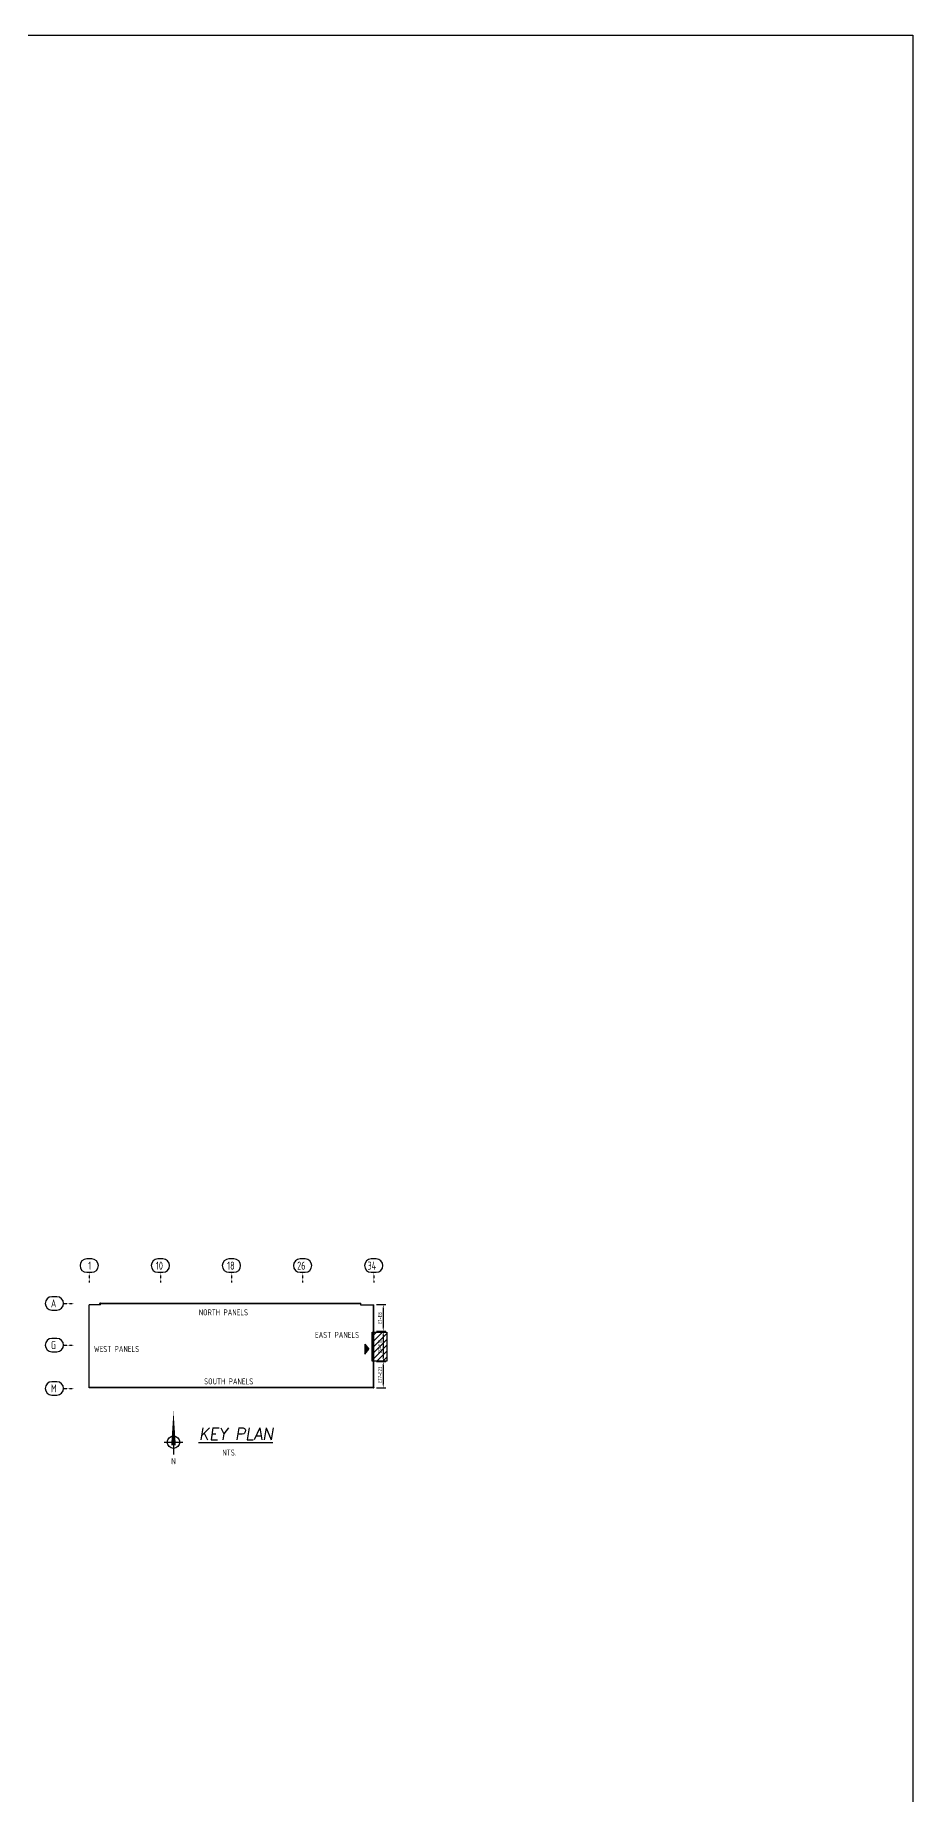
# Model space of a CAD drawing. Header units: inches. Extents: x -10781 to 50822, y -3854 to 38989.
# Drawn here: x 9280 to 9774, y 229 to 1219 of the extents above; entities that cross this region are included whole.
import ezdxf
from ezdxf.enums import TextEntityAlignment as Align

# ---------------------------------------------------------------- set-up
doc = ezdxf.new("R2010")
doc.units = ezdxf.units.IN
doc.header["$LTSCALE"] = 0.025
doc.header["$MEASUREMENT"] = 0
doc.linetypes.add('PHANTOM', pattern=[2.5, 1.25, -0.25, 0.25, -0.25, 0.25, -0.25])
doc.layers.get('0').update_dxf_attribs({"linetype": 'CONTINUOUS'})
doc.layers.get('Defpoints').update_dxf_attribs({"linetype": 'CONTINUOUS'})
for name, color, linetype in [('0-25TEXT', 7, 'CONTINUOUS'), ('0-35', 3, 'CONTINUOUS'), ('0-35TEXT', 3, 'CONTINUOUS'), ('0-50', 10, 'CONTINUOUS'), ('BAR-LBL', 2, 'CONTINUOUS'), ('BARLIST', 7, 'CONTINUOUS'), ('GRID', 8, 'PHANTOM'), ('Hatch', 253, 'CONTINUOUS'), ('Hgblock', 7, 'CONTINUOUS')]:
    doc.layers.add(name, color=color, linetype=linetype)
doc.styles.add('AR', font='ARCHQUIK.shx', dxfattribs={"width": 0.8})
doc.styles.add('ROMANT', font='romant')
doc.dimstyles.new('CADS_DIM_48', dxfattribs={"dimscale": 48, "dimtxt": 0.09375, "dimasz": 0.09375, "dimexe": 0.0625, "dimexo": 0.0625, "dimgap": 0.09375, "dimtad": 0, "dimtih": 1, "dimtoh": 1, "dimzin": 1, "dimdsep": 46, "dimlunit": 4, "dimtxsty": 'AR', "dimblk": 'CLOSED', "dimcen": 0.1875, "dimadec": 0, "dimazin": 0, "dimtfac": 1, "dimtofl": 0, "dimtmove": 0, "dimatfit": 1, "dimldrblk": 'DOTBLANK', "dimfxl": 1, "dimtzin": 0, "dimarcsym": 0})

# ---------------------------------------------------------------- blocks, each defined once
blk = doc.blocks.new('*D1067')
at = {"layer": '0-35', "color": 0, "lineweight": -2, "transparency": 16777216}
for p, q in [((9472.22, 504.97), (9477.56, 504.97)), ((9476.06, 502.72), (9476.06, 492.3)), ((9472.22, 490.05), (9477.56, 490.05))]:
    blk.add_line(p, q, dxfattribs=at)
at = {"layer": '0-35', "color": 0, "transparency": 16777216}
for points in [[(9475.69, 502.72), (9476.44, 502.72), (9476.06, 504.97)], [(9475.69, 492.3), (9476.44, 492.3), (9476.06, 490.05)]]:
    blk.add_solid(points, dxfattribs=at)
at = {"layer": 'Defpoints', "color": 0, "transparency": 16777216}
for p in [(9470.72, 504.97), (9470.72, 490.05), (9476.06, 490.05)]:
    blk.add_point(p, dxfattribs=at)
at = {"layer": '0-35', "color": 0, "transparency": 16777216, "insert": (9474.19, 497.51), "char_height": 2.25, "attachment_point": 5, "rotation": 90, "style": 'AR'}
blk.add_mtext('E1-E8', dxfattribs=at)
blk = doc.blocks.new('_DotBlank')
at = {"layer": '0-35', "color": 0, "lineweight": -2}
blk.add_line((-0.5, 0), (-1, 0), dxfattribs=at)
blk.add_circle((0, 0), 0.5, dxfattribs=at)
blk = doc.blocks.new('*D1068')
at = {"layer": '0-35', "color": 0, "lineweight": -2, "transparency": 16777216}
for p, q in [((9472.22, 490.05), (9477.56, 490.05)), ((9476.06, 487.8), (9476.06, 475.26)), ((9472.22, 473.01), (9477.56, 473.01))]:
    blk.add_line(p, q, dxfattribs=at)
at = {"layer": '0-35', "color": 0, "transparency": 16777216}
for points in [[(9475.69, 487.8), (9476.44, 487.8), (9476.06, 490.05)], [(9475.69, 475.26), (9476.44, 475.26), (9476.06, 473.01)]]:
    blk.add_solid(points, dxfattribs=at)
at = {"layer": 'Defpoints', "color": 0, "transparency": 16777216}
for p in [(9470.72, 490.05), (9470.72, 473.01), (9476.06, 473.01)]:
    blk.add_point(p, dxfattribs=at)
at = {"layer": '0-35', "color": 0, "transparency": 16777216, "insert": (9474.19, 481.53), "char_height": 2.25, "attachment_point": 5, "rotation": 90, "style": 'AR'}
blk.add_mtext('E9-E16', dxfattribs=at)
blk = doc.blocks.new('*D1069')
at = {"layer": '0-35', "color": 0, "lineweight": -2, "transparency": 16777216}
for p, q in [((9472.22, 473.01), (9477.56, 473.01)), ((9476.06, 470.76), (9476.06, 460.47)), ((9472.22, 458.22), (9477.56, 458.22))]:
    blk.add_line(p, q, dxfattribs=at)
at = {"layer": '0-35', "color": 0, "transparency": 16777216}
for points in [[(9475.69, 470.76), (9476.44, 470.76), (9476.06, 473.01)], [(9475.69, 460.47), (9476.44, 460.47), (9476.06, 458.22)]]:
    blk.add_solid(points, dxfattribs=at)
at = {"layer": 'Defpoints', "color": 0, "transparency": 16777216}
for p in [(9470.72, 473.01), (9470.72, 458.22), (9476.06, 458.22)]:
    blk.add_point(p, dxfattribs=at)
at = {"layer": '0-35', "color": 0, "transparency": 16777216, "insert": (9474.19, 465.62), "char_height": 2.25, "attachment_point": 5, "rotation": 90, "style": 'AR'}
blk.add_mtext('E17-E23', dxfattribs=at)
blk = doc.blocks.new('*U143')
at = {"layer": 'Hgblock', "color": 3}
for p, q in [((-0.375, 0), (0.375, 0)), ((0, 0), (0, -0.5))]:
    blk.add_line(p, q, dxfattribs=at)
blk.add_lwpolyline([(0, 1.25, 0, 0.187, 0), (0, -0.125, 0.187, 0.187, 0)], format="xyseb", dxfattribs=at)
blk.add_circle((0, 0), 0.25, dxfattribs=at)
at = {"layer": 'Hgblock', "color": 3, "style": 'AR', "width": 0.8}
blk.add_text('N', height=0.244, dxfattribs=at).set_placement((0, -0.761), align=Align.MIDDLE)

msp = doc.modelspace()

# ---------------------------------------------------------------- hatches: boundary and pattern name
at = {"layer": '0-25TEXT'}
msp.add_hatch(color=256, dxfattribs=at).paths.add_polyline_path([(9465.72405, 477.10601), (9467.884, 479.91844), (9465.72405, 482.73087)])
at = {"layer": 'Hatch'}
h = msp.add_hatch(dxfattribs=at)
h.set_pattern_fill('ANSI31', color=256, scale=18.75)
h.set_pattern_definition([(45, (8535.8024, 2976.9932), (-1.6572815, 1.6572815), [])])
h.paths.add_polyline_path([(9469.83207, 489.5624), (9478.13429, 489.5624), (9478.13429, 473.21101), (9469.83207, 473.21101)])

# ---------------------------------------------------------------- linework, layer by layer
at = {"layer": '0-25TEXT'}
for p, q in [((9465.72405, 482.73087), (9465.72405, 477.10601)), ((9465.72405, 482.73087), (9467.884, 479.91844)), ((9465.72405, 477.10601), (9467.884, 479.91844))]:
    msp.add_line(p, q, dxfattribs=at)
at = {"layer": '0-35'}
for p, q in [((9310.62581, 504.96437), (9310.62581, 504.89577)), ((9316.95147, 504.96437), (9310.62581, 504.96437)), ((9310.62581, 504.89577), (9310.62581, 504.96437)), ((9310.62581, 504.96437), (9310.69441, 504.96437)), ((9310.62581, 458.22369), (9310.62581, 504.96437)), ((9317.02006, 504.89577), (9310.62581, 504.89577)), ((9310.69441, 458.22369), (9310.69441, 504.96437)), ((9312.75877, 504.96437), (9312.75877, 504.89577)), ((9314.88895, 504.96437), (9314.88895, 504.89577)), ((9317.02006, 505.74859), (9316.74939, 505.74859)), ((9316.74939, 505.74859), (9463.45003, 505.74859)), ((9316.74939, 505.67999), (9316.74939, 505.74859)), ((9316.74939, 505.74859), (9316.74939, 505.67999)), ((9316.74939, 505.67999), (9316.95147, 505.67999)), ((9316.95147, 504.96437), (9316.95147, 505.67999)), ((9317.02006, 504.89577), (9317.02006, 505.67999)), ((9317.02006, 505.67999), (9463.25166, 505.67999)), ((9317.02006, 504.89577), (9317.02006, 504.96437)), ((9318.65962, 505.74859), (9318.65962, 505.67999)), ((9318.65987, 505.74859), (9318.65987, 505.67999)), ((9320.56758, 505.74859), (9320.56758, 505.67999)), ((9320.56758, 505.74859), (9320.56758, 505.67999)), ((9322.69776, 505.74859), (9322.69776, 505.67999)), ((9322.69776, 505.74859), (9322.69776, 505.67999)), ((9325.00592, 505.74859), (9325.00592, 505.67999)), ((9327.31408, 505.74859), (9327.31408, 505.67999)), ((9329.62224, 505.74859), (9329.62224, 505.67999)), ((9331.9304, 505.74859), (9331.9304, 505.67999)), ((9332.63675, 505.74859), (9332.63675, 505.67999)), ((9334.94491, 505.74859), (9334.94491, 505.67999)), ((9337.25307, 505.74859), (9337.25307, 505.67999)), ((9339.56123, 505.74859), (9339.56123, 505.67999)), ((9341.86939, 505.74859), (9341.86939, 505.67999)), ((9342.57574, 505.74859), (9342.57574, 505.67999)), ((9344.8839, 505.74859), (9344.8839, 505.67999)), ((9347.19206, 505.74859), (9347.19206, 505.67999)), ((9349.50021, 505.74859), (9349.50021, 505.67999)), ((9351.5859, 505.74859), (9351.5859, 505.67999)), ((9352.29503, 505.74859), (9352.29503, 505.67999)), ((9354.82845, 505.74859), (9354.82845, 505.67999)), ((9354.82845, 505.67999), (9354.82845, 505.74859)), ((9357.1366, 505.67999), (9357.1366, 505.74859)), ((9359.44476, 505.67999), (9359.44476, 505.74859)), ((9361.75292, 505.67999), (9361.75292, 505.74859)), ((9362.45927, 505.67999), (9362.45927, 505.74859)), ((9364.76743, 505.67999), (9364.76743, 505.74859)), ((9367.07559, 505.67999), (9367.07559, 505.74859)), ((9369.38375, 505.67999), (9369.38375, 505.74859)), ((9371.69191, 505.67999), (9371.69191, 505.74859)), ((9372.39826, 505.67999), (9372.39826, 505.74859)), ((9374.70642, 505.67999), (9374.70642, 505.74859)), ((9377.01458, 505.67999), (9377.01458, 505.74859)), ((9379.32274, 505.67999), (9379.32274, 505.74859)), ((9381.6309, 505.67999), (9381.6309, 505.74859)), ((9382.33725, 505.67999), (9382.33725, 505.74859)), ((9384.64541, 505.67999), (9384.64541, 505.74859)), ((9386.94893, 505.67999), (9386.94893, 505.74859)), ((9389.25246, 505.67999), (9389.25246, 505.74859)), ((9391.56062, 505.67999), (9391.56062, 505.74859)), ((9392.26697, 505.67999), (9392.26697, 505.74859)), ((9394.57513, 505.67999), (9394.57513, 505.74859)), ((9396.88329, 505.67999), (9396.88329, 505.74859)), ((9399.19145, 505.67999), (9399.19145, 505.74859)), ((9401.4996, 505.67999), (9401.4996, 505.74859)), ((9402.20596, 505.67999), (9402.20596, 505.74859)), ((9404.51411, 505.67999), (9404.51411, 505.74859)), ((9406.82227, 505.67999), (9406.82227, 505.74859)), ((9409.13043, 505.67999), (9409.13043, 505.74859)), ((9411.43859, 505.67999), (9411.43859, 505.74859)), ((9412.14494, 505.67999), (9412.14494, 505.74859)), ((9414.4531, 505.67999), (9414.4531, 505.74859)), ((9416.76126, 505.67999), (9416.76126, 505.74859)), ((9419.06942, 505.67999), (9419.06942, 505.74859)), ((9421.37758, 505.67999), (9421.37758, 505.74859)), ((9422.08393, 505.67999), (9422.08393, 505.74859)), ((9424.39209, 505.67999), (9424.39209, 505.74859)), ((9426.70303, 505.67999), (9426.70303, 505.74859)), ((9429.01397, 505.67999), (9429.01397, 505.74859)), ((9431.32213, 505.67999), (9431.32213, 505.74859)), ((9432.02848, 505.67999), (9432.02848, 505.74859)), ((9434.33664, 505.67999), (9434.33664, 505.74859)), ((9436.6448, 505.67999), (9436.6448, 505.74859)), ((9438.95296, 505.67999), (9438.95296, 505.74859)), ((9441.26112, 505.67999), (9441.26112, 505.74859)), ((9441.96747, 505.67999), (9441.96747, 505.74859)), ((9444.27563, 505.67999), (9444.27563, 505.74859)), ((9446.58379, 505.67999), (9446.58379, 505.74859)), ((9448.89195, 505.67999), (9448.89195, 505.74859)), ((9451.2001, 505.67999), (9451.2001, 505.74859)), ((9451.90646, 505.67999), (9451.90646, 505.74859)), ((9454.21462, 505.67999), (9454.21462, 505.74859)), ((9456.52277, 505.67999), (9456.52277, 505.74859)), ((9458.83093, 505.67999), (9458.83093, 505.74859)), ((9461.13909, 505.67999), (9461.13909, 505.74859)), ((9463.25166, 505.67999), (9463.25166, 504.89577)), ((9463.25166, 504.89577), (9470.64133, 504.89577)), ((9463.32026, 505.67999), (9463.45003, 505.67999)), ((9463.32026, 505.67999), (9463.32026, 504.96437)), ((9463.32026, 504.96437), (9470.64133, 504.96437)), ((9463.45003, 505.67999), (9463.45003, 505.74859)), ((9465.89926, 504.96437), (9465.89926, 504.89577)), ((9468.02944, 504.96437), (9468.02944, 504.89577)), ((9470.64133, 504.89577), (9470.64133, 504.96437)), ((9470.64823, 458.22369), (9470.64823, 504.96589)), ((9470.64823, 504.96589), (9470.71683, 504.96589)), ((9470.71683, 458.22369), (9470.71683, 504.96589)), ((9310.62581, 502.83419), (9310.69441, 502.83419)), ((9310.62581, 500.70401), (9310.69441, 500.70401)), ((9310.62581, 498.57383), (9310.69441, 498.57383)), ((9310.62581, 496.44365), (9310.69441, 496.44365)), ((9470.64823, 503.11695), (9470.64823, 503.04835)), ((9470.64823, 503.04835), (9470.64823, 503.11695)), ((9470.64823, 503.11695), (9470.71683, 503.11695)), ((9470.64823, 501.5438), (9470.71683, 501.5438)), ((9470.64823, 500.24708), (9470.71683, 500.24708)), ((9470.64823, 498.57383), (9470.71683, 498.57383)), ((9470.64823, 496.44365), (9470.71683, 496.44365)), ((9310.62581, 494.31347), (9310.69441, 494.31347)), ((9310.62581, 492.18329), (9310.69441, 492.18329)), ((9310.62581, 490.05311), (9310.69441, 490.05311)), ((9310.62581, 487.92293), (9310.69441, 487.92293)), ((9310.62581, 485.79275), (9310.69441, 485.79275)), ((9470.64823, 494.31347), (9470.71683, 494.31347)), ((9470.64823, 492.18329), (9470.71683, 492.18329)), ((9470.64823, 490.05311), (9470.71683, 490.05311)), ((9470.64823, 487.92293), (9470.71683, 487.92293)), ((9470.64823, 485.79275), (9470.71683, 485.79275)), ((9310.62581, 483.66257), (9310.69441, 483.66257)), ((9310.62581, 481.53239), (9310.69441, 481.53239)), ((9310.62581, 479.4022), (9310.69441, 479.4022)), ((9310.62581, 477.27202), (9310.69441, 477.27202)), ((9310.62581, 475.14184), (9310.69441, 475.14184)), ((9470.64823, 483.66257), (9470.71683, 483.66257)), ((9470.64823, 481.53239), (9470.71683, 481.53239)), ((9470.64823, 479.4022), (9470.71683, 479.4022)), ((9470.64823, 477.27202), (9470.71683, 477.27202)), ((9470.64823, 475.14184), (9470.71683, 475.14184)), ((9310.62581, 473.01166), (9310.69441, 473.01166)), ((9310.62581, 470.88148), (9310.69441, 470.88148)), ((9310.62581, 468.7513), (9310.69441, 468.7513)), ((9310.62581, 466.62112), (9310.69441, 466.62112)), ((9470.64823, 473.01166), (9470.71683, 473.01166)), ((9470.64823, 470.88148), (9470.71683, 470.88148)), ((9470.64823, 468.7513), (9470.71683, 468.7513)), ((9470.64823, 466.62112), (9470.71683, 466.62112)), ((9310.62581, 464.49094), (9310.69441, 464.49094)), ((9310.62581, 462.36076), (9310.69441, 462.36076)), ((9310.62581, 460.23058), (9310.69441, 460.23058)), ((9470.71683, 458.29228), (9310.62581, 458.29228)), ((9310.62581, 458.29228), (9310.62581, 458.22369)), ((9470.71683, 458.22369), (9310.62581, 458.22369)), ((9310.62581, 458.22369), (9310.69441, 458.22369)), ((9312.15902, 458.29228), (9312.15902, 458.22369)), ((9313.69223, 458.29228), (9313.69223, 458.22369)), ((9316.00039, 458.29228), (9316.00039, 458.22369)), ((9318.30855, 458.29228), (9318.30855, 458.22369)), ((9319.0149, 458.29228), (9319.0149, 458.22369)), ((9321.32306, 458.29228), (9321.32306, 458.22369)), ((9323.63705, 458.29228), (9323.63705, 458.22369)), ((9325.94521, 458.29228), (9325.94521, 458.22369)), ((9328.25337, 458.29228), (9328.25337, 458.22369)), ((9328.95972, 458.29228), (9328.95972, 458.22369)), ((9331.26788, 458.29228), (9331.26788, 458.22369)), ((9333.57604, 458.29228), (9333.57604, 458.22369)), ((9335.8842, 458.29228), (9335.8842, 458.22369)), ((9338.19236, 458.29228), (9338.19236, 458.22369)), ((9338.89871, 458.29228), (9338.89871, 458.22369)), ((9341.20687, 458.29228), (9341.20687, 458.22369)), ((9343.51503, 458.29228), (9343.51503, 458.22369)), ((9345.82319, 458.29228), (9345.82319, 458.22369)), ((9348.13134, 458.29228), (9348.13134, 458.22369)), ((9348.8377, 458.29228), (9348.8377, 458.22369)), ((9351.14586, 458.29228), (9351.14586, 458.22369)), ((9353.45401, 458.29228), (9353.45401, 458.22369)), ((9355.76217, 458.29228), (9355.76217, 458.22369)), ((9358.07033, 458.29228), (9358.07033, 458.22369)), ((9358.77668, 458.29228), (9358.77668, 458.22369)), ((9361.08484, 458.29228), (9361.08484, 458.22369)), ((9363.393, 458.29228), (9363.393, 458.22369)), ((9365.70116, 458.29228), (9365.70116, 458.22369)), ((9368.00932, 458.29228), (9368.00932, 458.22369)), ((9368.71567, 458.29228), (9368.71567, 458.22369)), ((9371.02383, 458.29228), (9371.02383, 458.22369)), ((9373.33199, 458.29228), (9373.33199, 458.22369)), ((9375.64015, 458.29228), (9375.64015, 458.22369)), ((9377.94831, 458.29228), (9377.94831, 458.22369)), ((9378.65466, 458.29228), (9378.65466, 458.22369)), ((9380.96282, 458.29228), (9380.96282, 458.22369)), ((9383.27098, 458.29228), (9383.27098, 458.22369)), ((9385.57914, 458.29228), (9385.57914, 458.22369)), ((9387.88729, 458.29228), (9387.88729, 458.22369)), ((9388.59365, 458.29228), (9388.59365, 458.22369)), ((9390.90181, 458.29228), (9390.90181, 458.22369)), ((9393.20996, 458.29228), (9393.20996, 458.22369)), ((9395.51812, 458.29228), (9395.51812, 458.22369)), ((9397.82628, 458.29228), (9397.82628, 458.22369)), ((9398.53263, 458.29228), (9398.53263, 458.22369)), ((9400.84079, 458.29228), (9400.84079, 458.22369)), ((9403.14895, 458.29228), (9403.14895, 458.22369)), ((9405.45711, 458.29228), (9405.45711, 458.22369)), ((9407.76527, 458.29228), (9407.76527, 458.22369)), ((9408.47162, 458.29228), (9408.47162, 458.22369)), ((9410.77978, 458.29228), (9410.77978, 458.22369)), ((9413.08794, 458.29228), (9413.08794, 458.22369)), ((9415.3961, 458.29228), (9415.3961, 458.22369)), ((9417.70426, 458.29228), (9417.70426, 458.22369)), ((9418.41061, 458.29228), (9418.41061, 458.22369)), ((9420.71877, 458.29228), (9420.71877, 458.22369)), ((9423.02693, 458.29228), (9423.02693, 458.22369)), ((9425.33509, 458.29228), (9425.33509, 458.22369)), ((9427.8685, 458.29228), (9427.8685, 458.22369)), ((9428.57485, 458.29228), (9428.57485, 458.22369)), ((9430.66332, 458.29228), (9430.66332, 458.22369)), ((9432.97148, 458.29228), (9432.97148, 458.22369)), ((9435.27964, 458.29228), (9435.27964, 458.22369)), ((9437.5878, 458.29228), (9437.5878, 458.22369)), ((9438.29415, 458.29228), (9438.29415, 458.22369)), ((9440.60231, 458.29228), (9440.60231, 458.22369)), ((9442.91047, 458.29228), (9442.91047, 458.22369)), ((9445.21862, 458.29228), (9445.21862, 458.22369)), ((9447.52678, 458.29228), (9447.52678, 458.22369)), ((9448.23314, 458.29228), (9448.23314, 458.22369)), ((9450.54129, 458.29228), (9450.54129, 458.22369)), ((9452.84945, 458.29228), (9452.84945, 458.22369)), ((9455.15761, 458.29228), (9455.15761, 458.22369)), ((9457.46577, 458.29228), (9457.46577, 458.22369)), ((9459.77393, 458.29228), (9459.77393, 458.22369)), ((9462.08209, 458.29228), (9462.08209, 458.22369)), ((9464.39025, 458.29228), (9464.39025, 458.22369)), ((9466.69841, 458.29228), (9466.69841, 458.22369)), ((9468.70901, 458.29228), (9468.70901, 458.22369)), ((9470.64823, 464.49094), (9470.71683, 464.49094)), ((9470.64823, 462.36076), (9470.71683, 462.36076)), ((9470.64823, 460.23058), (9470.71683, 460.23058)), ((9470.64823, 458.22369), (9470.71683, 458.22369)), ((9470.71683, 458.29228), (9470.71683, 458.22369))]:
    msp.add_line(p, q, dxfattribs=at)
at = {"layer": '0-50'}
for points in [[(9312.11202, 530.66969), (9309.27679, 530.66969, 1), (9309.27679, 523.16969), (9312.11202, 523.16969, 1)], [(9352.11763, 530.66969), (9349.2824, 530.66969, 1), (9349.2824, 523.16969), (9352.11763, 523.16969, 1)], [(9392.12323, 530.66969), (9389.288, 530.66969, 1), (9389.288, 523.16969), (9392.12323, 523.16969, 1)], [(9432.12884, 530.66969), (9429.29361, 530.66969, 1), (9429.29361, 523.16969), (9432.12884, 523.16969, 1)], [(9472.13444, 530.66969), (9469.29921, 530.66969, 1), (9469.29921, 523.16969), (9472.13444, 523.16969, 1)], [(9292.51172, 509.43794), (9289.6765, 509.43794, 1), (9289.6765, 501.93794), (9292.51172, 501.93794, 1)], [(9292.51172, 486.00219), (9289.6765, 486.00219, 1), (9289.6765, 478.50219), (9292.51172, 478.50219, 1)], [(9292.51172, 461.62942), (9289.6765, 461.62942, 1), (9289.6765, 454.12942), (9292.51172, 454.12942, 1)]]:
    msp.add_lwpolyline(points, format="xyb", close=True, dxfattribs=at)
at = {"layer": 'BAR-LBL'}
msp.add_lwpolyline([(5421.30462, 1218.9583), (9773.86267, 1218.9583), (9773.86267, -1266.46422), (5421.30462, -1266.46422)], close=True, dxfattribs=at)
at = {"layer": 'GRID', "lineweight": -3}
for points in [[(9310.69441, 523.16969), (9310.69441, 517.42271)], [(9350.70001, 523.16969), (9350.70001, 517.42271)], [(9390.70562, 523.16969), (9390.70562, 517.42271)], [(9430.71122, 523.16969), (9430.71122, 517.42271)], [(9470.71683, 523.16969), (9470.71683, 517.42271)], [(9470.71683, 523.16969), (9470.71683, 517.42271)], [(9296.20963, 505.71888), (9301.95661, 505.71888)], [(9296.20963, 482.28314), (9301.95661, 482.28314)], [(9296.20963, 457.91036), (9301.95661, 457.91036)]]:
    msp.add_lwpolyline(points, dxfattribs=at)
at = {"layer": 'Hatch'}
msp.add_lwpolyline([(9469.83207, 489.5624), (9478.13429, 489.5624), (9478.13429, 473.21101), (9469.83207, 473.21101)], close=True, dxfattribs=at)

# ---------------------------------------------------------------- block references
at = {"layer": 'BARLIST', "xscale": 14.0625, "yscale": 14.0625, "zscale": 14.0625}
msp.add_blockref('*U143', (9358.1028, 427.64502), dxfattribs=at)

# ---------------------------------------------------------------- texts
at = {"color": 7, "linetype": 'Continuous', "style": 'ROMANT', "oblique": 9, "width": 0.95}
msp.add_text('%%UKEY PLAN', height=6.75, dxfattribs=at).set_placement((9393.2428, 428.8767), align=Align.CENTER)
at = {"layer": '0-35TEXT', "style": 'AR', "width": 0.8}
for s, p in [('NORTH PANELS', (9372.31412, 498.94683)), ('EAST PANELS', (9437.65881, 486.28081)), ('WEST PANELS', (9313.35919, 478.38012)), ('SOUTH PANELS', (9375.32938, 460.11763)), ('NTS.', (9385.56352, 420.10256))]:
    msp.add_text(s, height=3.375, dxfattribs=at).set_placement(p)
at = {"layer": '0-50', "style": 'AR', "width": 0.8}
for s, p in [('1', (9310.16831, 524.66775)), ('10', (9348.21824, 524.66775)), ('18', (9388.29654, 524.66775)), ('26', (9427.65047, 524.66775)), ('34', (9467.21823, 524.66775)), ('A', (9289.17584, 503.436)), ('G', (9289.17584, 480.00025)), ('M', (9289.17584, 455.62748))]:
    msp.add_text(s, height=4.5, dxfattribs=at).set_placement(p)

# ---------------------------------------------------------------- dimensions: what is measured, and where the dimension line sits
at = {"layer": '0-35'}
for base, p1, p2, text, picture, middle in [((9476.06019, 490.05311), (9470.71683, 504.96589), (9470.71683, 490.05311), 'E1-E8', '*D1067', (9476.06019, 497.5095)), ((9476.06019, 473.01166), (9470.71683, 490.05311), (9470.71683, 473.01166), 'E9-E16', '*D1068', (9476.06019, 481.53239)), ((9476.06019, 458.22369), (9470.71683, 473.01166), (9470.71683, 458.22369), 'E17-E23', '*D1069', (9476.06019, 465.61768))]:
    dim = msp.add_linear_dim(base=base, p1=p1, p2=p2, angle=90, text=text, dimstyle='CADS_DIM_48', override={"dimscale": 24, "dimgap": 0.03125, "dimtad": 1, "dimtih": 0, "dimtoh": 0, "dimdec": 4, "dimtdec": 4}, dxfattribs=at)
    dim.commit()
    dim.dimension.update_dxf_attribs({"geometry": picture, "text_midpoint": middle, "dimtype": 160})

doc.saveas('drawing.dxf')
